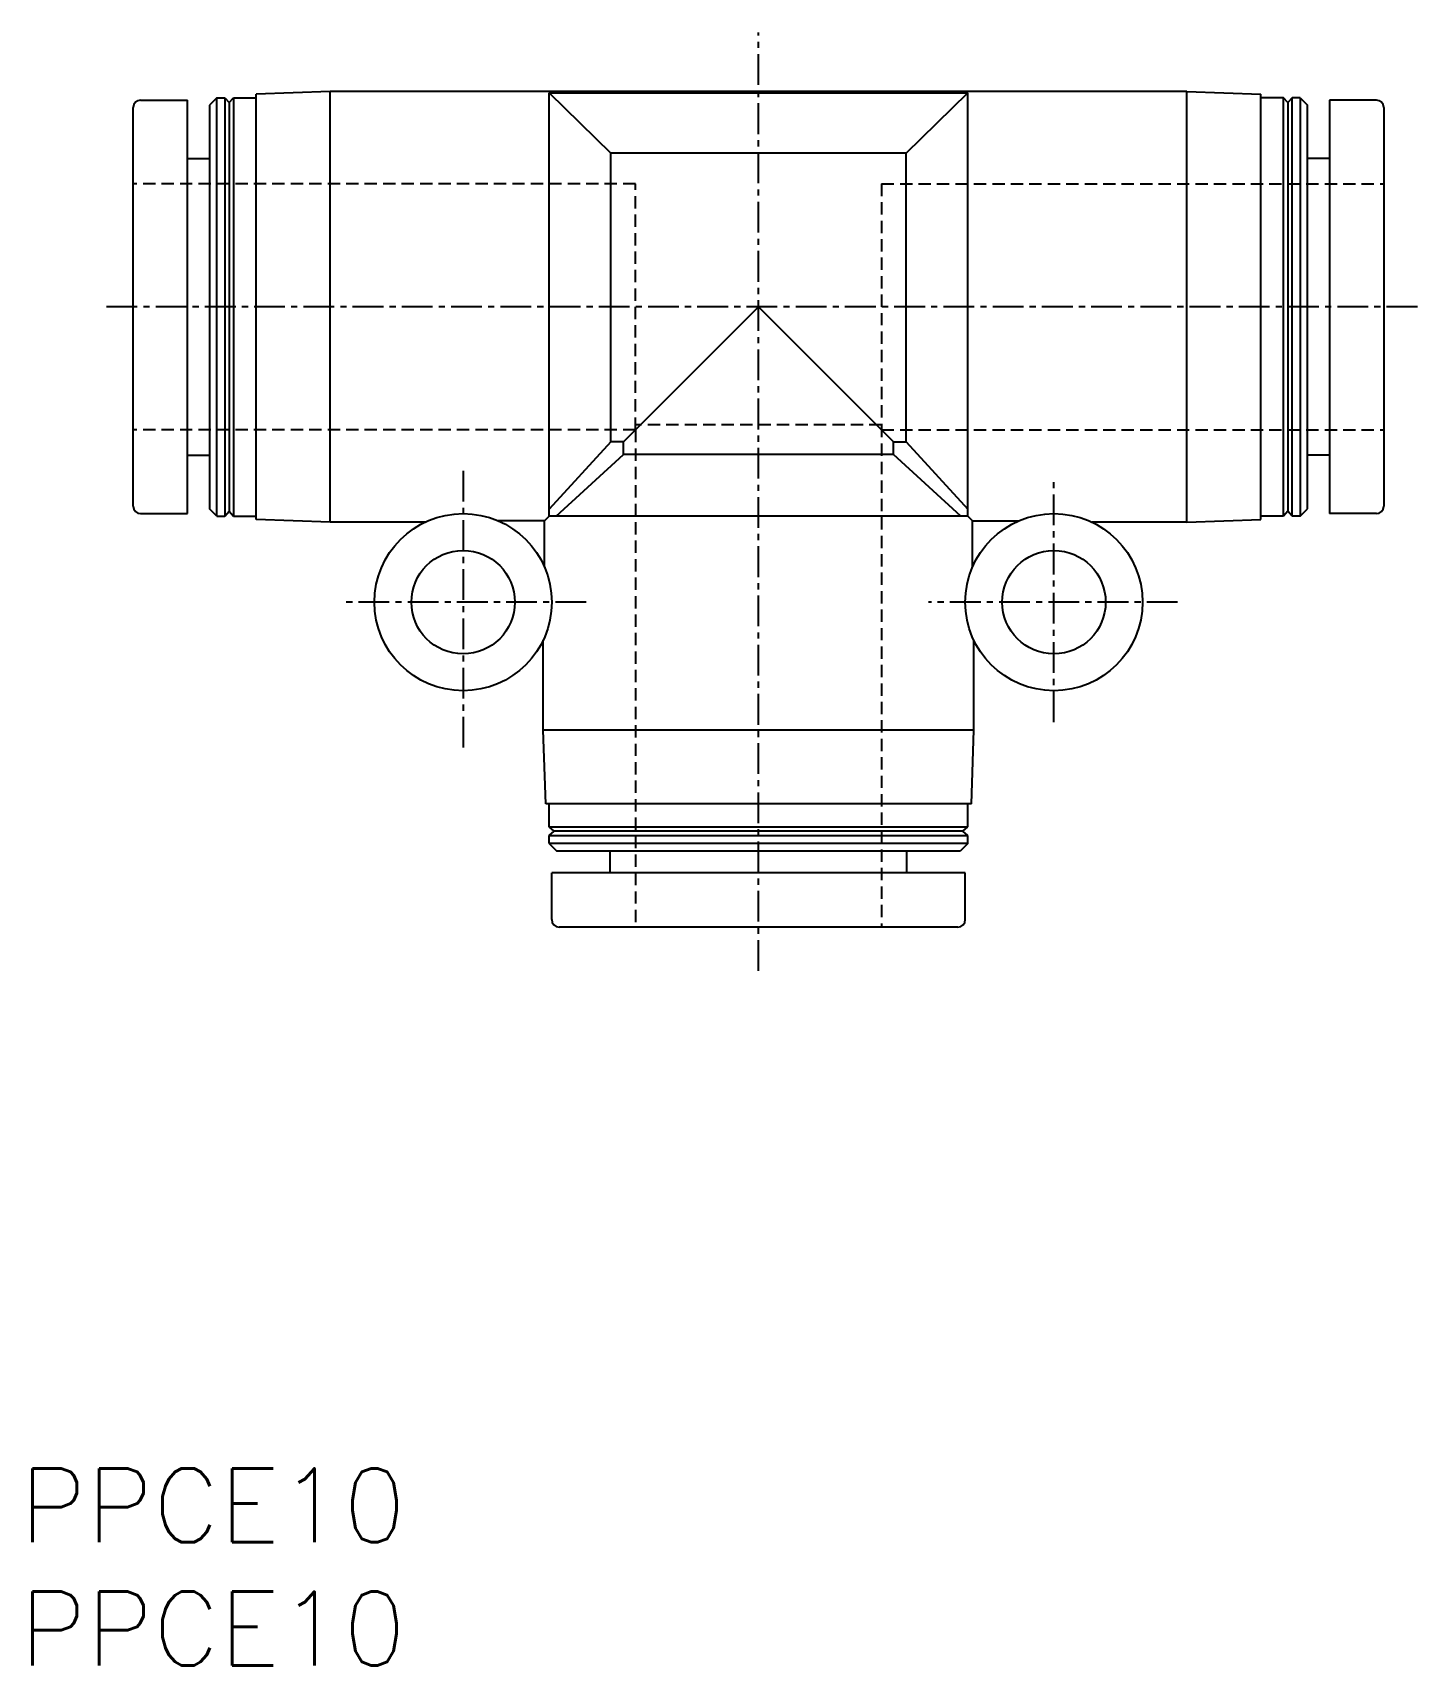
# Model space of a CAD drawing. Extents: x 0.5 to 56.8, y 0 to 66.3.
import ezdxf

# ---------------------------------------------------------------- set-up
doc = ezdxf.new("R2010")
doc.units = 0
doc.linetypes.add('CENTER', pattern=[2, 1.25, -0.25, 0.25, -0.25])
doc.linetypes.add('DASHED', pattern=[0.75, 0.5, -0.25])
doc.layers.get('0').update_dxf_attribs({"linetype": 'CONTINUOUS'})
doc.layers.add('CENTER', color=1, linetype='CENTER')
doc.styles.get("Standard").update_dxf_attribs({"font": 'txt.shx'})

# ---------------------------------------------------------------- blocks, each defined once
blk = doc.blocks.new('*U7')
at = {"color": 7, "linetype": 'CONTINUOUS'}
blk.add_text('PPCE10', height=3, dxfattribs=at).set_placement((0, 0))
blk = doc.blocks.new('*U8')
at = {"color": 7, "linetype": 'CONTINUOUS'}
blk.add_text('PPCE10', height=3, dxfattribs=at).set_placement((0, 5))

msp = doc.modelspace()

# ---------------------------------------------------------------- linework, layer by layer
at = {"color": 7, "linetype": 'CONTINUOUS'}
for p, q in [((8, 63.7), (7.7, 63.4)), ((8, 46.7), (8, 63.7)), ((8, 63.7), (8.325, 63.7)), ((8.325, 63.7), (8.325, 46.7)), ((8.325, 63.7), (8.5, 63.5)), ((8.5, 63.5), (8.675, 63.7)), ((8.675, 63.7), (8.675, 46.7)), ((8.675, 63.7), (9.6, 63.7)), ((12.6, 63.95), (9.6, 63.845)), ((9.6, 46.555), (9.6, 63.845)), ((47.4, 63.95), (12.6, 63.95)), ((12.6, 46.45), (12.6, 63.95)), ((21.5, 63.893), (24, 61.45)), ((21.5, 63.893), (38.5, 63.893)), ((21.5, 46.7), (21.5, 63.893)), ((36, 61.45), (38.5, 63.893)), ((38.5, 46.7), (38.5, 63.893)), ((47.4, 46.45), (47.4, 63.95)), ((47.4, 63.95), (50.4, 63.845)), ((50.4, 46.555), (50.4, 63.845)), ((51.325, 63.7), (50.4, 63.7)), ((51.5, 63.5), (51.325, 63.7)), ((51.325, 46.7), (51.325, 63.7)), ((51.675, 63.7), (51.5, 63.5)), ((51.675, 46.7), (51.675, 63.7)), ((52, 63.7), (51.675, 63.7)), ((52, 63.7), (52, 46.7)), ((52, 63.7), (52.3, 63.4)), ((4.6, 47.1), (4.6, 63.3)), ((4.9, 63.6), (6.8, 63.6)), ((6.8, 46.8), (6.8, 63.6)), ((7.7, 63.4), (7.7, 47)), ((8.5, 63.5), (8.5, 46.9)), ((51.5, 63.5), (51.5, 46.9)), ((52.3, 47), (52.3, 63.4)), ((55.1, 63.6), (53.2, 63.6)), ((53.2, 63.6), (53.2, 46.8)), ((55.4, 63.3), (55.4, 47.1)), ((6.8, 61.225), (7.7, 61.225)), ((36, 61.45), (24, 61.45)), ((24, 49.717), (24, 61.45)), ((36, 49.717), (36, 61.45)), ((53.2, 61.225), (52.3, 61.225)), ((24.517, 49.717), (30, 55.2)), ((30, 55.2), (35.483, 49.717)), ((6.8, 49.175), (7.7, 49.175)), ((24, 49.717), (21.5, 46.98)), ((21.78, 46.7), (24.517, 49.2)), ((24.517, 49.717), (24, 49.717)), ((24.517, 49.2), (24.517, 49.717)), ((35.483, 49.2), (24.517, 49.2)), ((35.483, 49.717), (36, 49.717)), ((35.483, 49.2), (35.483, 49.717)), ((38.22, 46.7), (35.483, 49.2)), ((36, 49.717), (38.5, 46.98)), ((53.2, 49.175), (52.3, 49.175)), ((4.9, 46.8), (6.8, 46.8)), ((8, 46.7), (7.7, 47)), ((8, 46.7), (8.325, 46.7)), ((8.325, 46.7), (8.5, 46.9)), ((8.5, 46.9), (8.675, 46.7)), ((8.675, 46.7), (9.6, 46.7)), ((12.6, 46.45), (9.6, 46.555)), ((16.452, 46.45), (12.6, 46.45)), ((21.307, 46.507), (19.422, 46.507)), ((21.307, 46.507), (21.5, 46.7)), ((21.307, 44.622), (21.307, 46.507)), ((38.5, 46.7), (21.5, 46.7)), ((38.693, 46.507), (38.5, 46.7)), ((38.693, 44.622), (38.693, 46.507)), ((38.693, 46.507), (40.578, 46.507)), ((47.4, 46.45), (43.548, 46.45)), ((47.4, 46.45), (50.4, 46.555)), ((51.325, 46.7), (50.4, 46.7)), ((51.5, 46.9), (51.325, 46.7)), ((51.675, 46.7), (51.5, 46.9)), ((52, 46.7), (51.675, 46.7)), ((52, 46.7), (52.3, 47)), ((55.1, 46.8), (53.2, 46.8)), ((21.25, 38), (21.25, 41.652)), ((38.75, 38), (38.75, 41.652)), ((38.75, 38), (21.25, 38)), ((21.355, 35), (21.25, 38)), ((38.645, 35), (38.75, 38)), ((38.645, 35), (21.355, 35)), ((21.5, 34.075), (21.5, 35)), ((38.5, 34.075), (38.5, 35)), ((21.7, 33.9), (21.5, 34.075)), ((21.5, 34.075), (38.5, 34.075)), ((21.5, 33.725), (21.7, 33.9)), ((38.3, 33.9), (21.7, 33.9)), ((38.3, 33.9), (38.5, 34.075)), ((38.5, 33.725), (38.3, 33.9)), ((21.5, 33.725), (38.5, 33.725)), ((21.5, 33.4), (21.5, 33.725)), ((38.5, 33.4), (21.5, 33.4)), ((21.5, 33.4), (21.8, 33.1)), ((38.5, 33.4), (38.2, 33.1)), ((38.5, 33.4), (38.5, 33.725)), ((21.8, 33.1), (38.2, 33.1)), ((23.975, 32.2), (23.975, 33.1)), ((36.025, 32.2), (36.025, 33.1)), ((21.6, 30.3), (21.6, 32.2)), ((38.4, 32.2), (21.6, 32.2)), ((38.4, 30.3), (38.4, 32.2)), ((38.1, 30), (21.9, 30))]:
    msp.add_line(p, q, dxfattribs=at)
at = {"color": 3, "linetype": 'DASHED'}
for p, q in [((25, 60.2), (4.6, 60.2)), ((25, 50.2), (25, 60.2)), ((35, 60.2), (55.4, 60.2)), ((35, 60.2), (35, 50.2)), ((25, 50.2), (4.6, 50.2)), ((35, 50.4), (25, 50.4)), ((25, 50.2), (25, 30)), ((35, 50.4), (35, 30)), ((35, 50.2), (55.4, 50.2))]:
    msp.add_line(p, q, dxfattribs=at)
at = {"color": 7, "linetype": 'CONTINUOUS'}
for centre, radius in [((18, 43.2), 3.6), ((42, 43.2), 3.6), ((18, 43.2), 2.1), ((42, 43.2), 2.1)]:
    msp.add_circle(centre, radius, dxfattribs=at)
for centre, start, end in [((4.9, 63.3), 90, 180), ((55.1, 63.3), 0, 90), ((4.9, 47.1), 180, 270), ((55.1, 47.1), 270, 0), ((21.9, 30.3), 180, 270), ((38.1, 30.3), 270, 0)]:
    msp.add_arc(centre, 0.3, start, end, dxfattribs=at)
at = {"layer": 'CENTER', "color": 1, "linetype": 'CENTER'}
for p, q in [((30, 28.221), (30, 66.342)), ((56.763, 55.2), (3.35, 55.2)), ((18, 48.539), (18, 37.116)), ((42, 38.331), (42, 48.263)), ((23.001, 43.2), (13.069, 43.2)), ((47.025, 43.2), (36.905, 43.2))]:
    msp.add_line(p, q, dxfattribs=at)

# ---------------------------------------------------------------- block references
at = {"color": 7, "linetype": 'CONTINUOUS'}
for name in ['*U8', '*U7']:
    msp.add_blockref(name, (0, 0), dxfattribs=at)

doc.saveas('drawing.dxf')
